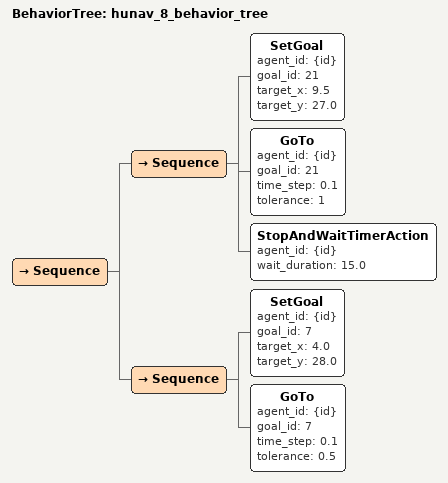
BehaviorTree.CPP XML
<?xml version='1.0' encoding='UTF-8'?>
<root main_tree_to_execute="hunav_8_behavior_tree" BTCPP_format="4">
    <include ros_pkg="arena_simulation_setup" path="configs/hunav/behavior_trees/BTRegularNav.xml" />
    <BehaviorTree ID="hunav_8_behavior_tree">
        <Sequence>
            <Sequence>
                <SetGoal agent_id="{id}" goal_id="21" target_x="9.5" target_y="27.0" />
                <GoTo agent_id="{id}" goal_id="21" time_step="0.1" tolerance="1" />
                <StopAndWaitTimerAction agent_id="{id}" wait_duration="15.0" />
            </Sequence>
            <Sequence>
                <SetGoal agent_id="{id}" goal_id="7" target_x="4.0" target_y="28.0" />
                <GoTo agent_id="{id}" goal_id="7" time_step="0.1" tolerance="0.5" />
            </Sequence>
        </Sequence>
    </BehaviorTree>
</root>
